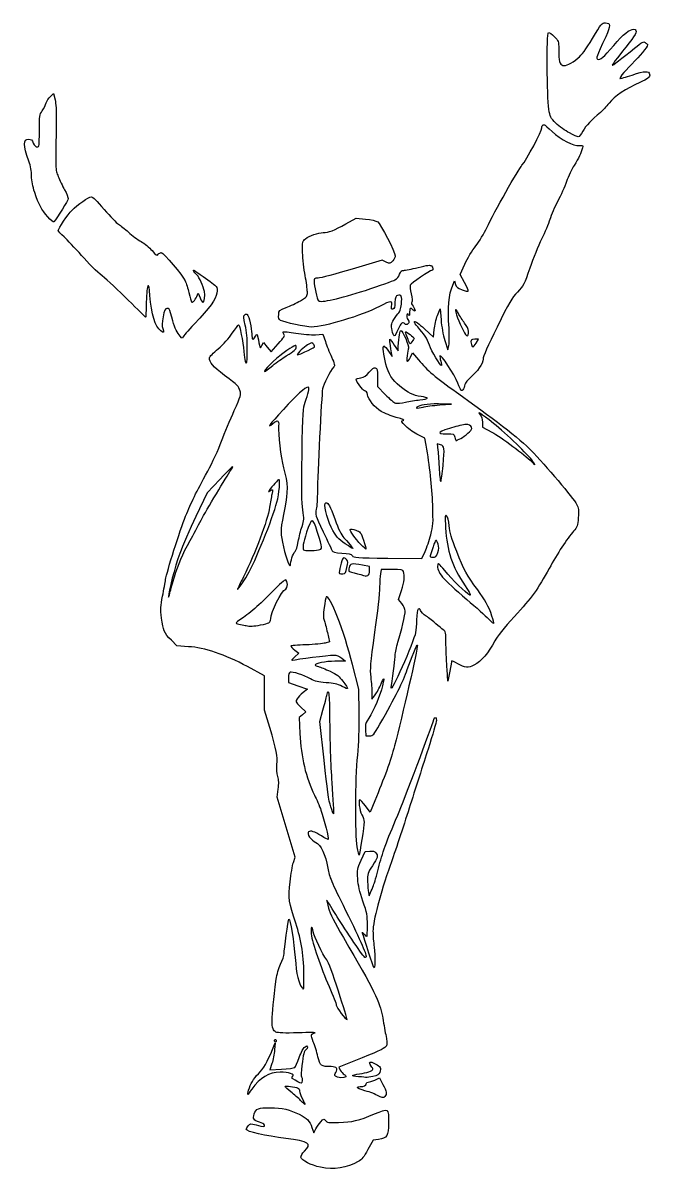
# Model space of a CAD drawing. Extents: x -1 to 149, y 1 to 274.
import ezdxf

# ---------------------------------------------------------------- set-up
doc = ezdxf.new("R2010")
doc.units = 0
doc.layers.get('0').update_dxf_attribs({"linetype": 'CONTINUOUS'})

msp = doc.modelspace()

# ---------------------------------------------------------------- linework, layer by layer
at = {"color": 7}
for points in [[(5.835919, 256.153521), (6.607124, 256.892386), (6.951546, 255.344732)], [(76.166625, 225.855892), (78.560284, 227.205246), (80.835783, 226.974604)], [(85.740084, 216.757959), (84.802033, 217.205285), (77.652298, 215.062117)], [(104.354791, 211.89886), (103.310632, 213.823576), (104.433833, 216.243585)], [(101.563136, 211.257449), (101.99402, 212.257494), (102.240339, 211.44053)], [(40.681526, 208.553225), (41.024326, 209.347078), (41.474869, 208.222599)], [(97.954507, 204.055411), (98.59827, 205.642911), (98.790837, 202.997078)], [(68.902077, 199.465943), (70.68684, 199.557494), (71.254168, 197.850823)], [(94.84632, 200.879699), (97.01077, 198.88572), (97.160757, 200.676814)], [(56.152777, 196.872622), (56.506869, 197.627335), (57.451747, 196.51926), (58.396621, 195.411188), (60.069174, 197.293108)], [(87.656625, 196.979162), (88.544104, 195.591454), (88.609223, 196.648432)], [(99.70429, 198.102286), (100.425173, 195.853328), (100.654972, 196.911661)], [(107.133514, 197.444103), (107.731261, 198.366869), (106.802785, 198.366869)], [(86.284887, 195.522599), (87.131004, 194.265828), (86.98475, 195.191869)], [(91.510654, 194.133205), (91.983687, 195.191208), (93.418649, 193.458301)], [(83.649312, 189.269023), (83.649312, 187.112061), (85.480909, 185.232664)], [(98.465979, 182.745126), (101.244104, 182.941132), (98.174731, 182.981084)], [(108.619655, 178.653747), (108.652437, 177.444567), (110.850995, 176.269856)], [(95.263092, 173.147807), (94.962935, 174.871436), (93.359407, 175.629784)], [(98.631843, 173.265616), (97.871669, 173.467694), (98.03194, 171.960511)], [(46.126114, 165.010497), (43.131041, 161.86136), (40.470487, 156.235469)], [(86.147354, 146.286805), (94.244708, 146.197365), (94.990237, 147.874305)], [(81.797229, 143.334682), (81.797229, 144.337548), (80.121911, 144.629293)], [(87.105683, 143.598119), (84.512298, 143.598119), (84.348301, 142.605932)], [(89.444425, 135.475879), (88.624952, 136.470041), (89.354451, 138.645016)], [(71.738252, 128.587926), (72.217711, 126.410027), (71.252776, 126.109669)], [(38.670145, 125.241143), (35.89202, 125.411047), (34.615755, 126.750215)], [(63.981285, 124.436037), (64.950755, 123.662496), (63.915131, 122.762976)], [(58.025493, 106.027297), (56.803766, 110.128338), (56.798924, 114.228266), (56.794083, 118.328194), (52.736223, 120.497833)], [(75.148133, 122.497599), (76.019686, 121.769994), (73.55064, 121.769994)], [(79.2997, 109.466869), (79.220145, 115.155411), (77.739719, 120.976244)], [(62.482645, 117.872478), (62.482645, 116.736482), (64.743232, 115.952876), (67.003819, 115.169273), (65.969078, 114.30976)], [(100.868753, 119.388744), (100.417942, 117.007494), (100.211856, 119.785619)], [(82.325538, 114.229369), (82.329031, 112.774161), (82.977699, 113.567911)], [(65.339135, 110.933915), (66.583687, 109.699211), (65.815842, 109.03195), (65.047995, 108.364689), (65.21137, 104.6163)], [(70.953619, 98.21954), (69.970465, 107.47742), (70.698421, 110.12579)], [(80.789613, 105.478395), (80.871187, 104.042911), (81.773117, 104.052674)], [(63.650058, 73.877945), (64.056681, 75.198385), (61.927407, 82.301771), (59.798135, 89.405158), (60.045952, 91.300083)], [(83.012235, 88.563127), (81.884009, 85.888216), (80.773715, 87.358791)], [(79.764065, 74.409578), (80.701536, 76.526244), (81.80351, 76.608824)], [(81.521692, 66.736661), (81.712713, 65.942911), (82.02404, 66.736661)], [(58.693106, 29.428675), (59.328838, 31.017911), (59.198465, 29.298119)], [(79.989423, 27.438601), (74.429887, 25.223827), (74.809003, 24.490693)], [(58.546151, 26.072928), (58.024207, 24.567528), (60.848737, 24.719611)], [(83.029806, 22.136404), (84.130089, 22.635991), (84.948035, 21.101381)], [(68.069772, 10.820281), (68.497527, 9.586582), (68.995814, 10.488308)], [(83.922793, 8.000312), (82.608044, 7.819496), (81.397459, 5.598636)]]:
    msp.add_lwpolyline(points, dxfattribs=at)
for points in [[(129.336506, 247.473608)], [(5.217781, 227.519899)], [(36.205308, 199.755932)], [(87.134525, 200.502893)], [(105.341095, 200.28281)], [(91.17053, 197.705411)], [(107.133514, 197.444103)], [(68.6352, 196.491863)], [(58.726448, 192.117551)], [(102.794819, 187.952515)], [(94.497229, 182.262378)], [(103.47303, 174.808735)], [(120.654101, 169.3145)], [(99.258784, 168.336661)], [(69.618762, 148.266499)], [(76.011175, 149.702337)], [(79.762406, 149.490647)], [(98.003662, 147.633015)], [(63.307047, 146.376244)], [(52.814493, 142.473751)], [(76.40719, 144.065715)], [(81.378713, 142.171219)], [(35.343835, 141.878328)], [(110.897384, 132.497531)], [(55.837556, 130.413424)], [(72.540299, 87.170551)], [(82.801476, 48.877286)], [(74.393645, 43.258073)], [(59.186654, 31.396503)], [(73.635076, 23.032283)], [(79.151395, 22.927641)], [(53.008599, 19.706974)], [(65.385027, 17.267859)], [(83.649312, 18.450256)], [(70.089117, 1.377183)]]:
    msp.add_lwpolyline(points, close=True, dxfattribs=at)
for points in [[(134.79526, 269.937878), (136.946735, 273.540059), (137.031426, 273.640828), (137.907308, 273.640828)], [(137.907308, 273.640828), (139.185973, 273.640828), (139.194283, 273.064533), (137.954562, 270.363032)], [(124.428896, 253.13562), (123.976791, 256.088071), (123.899557, 271.182569), (124.33581, 271.32799)], [(124.33581, 271.32799), (124.521455, 271.389874), (125.146533, 270.96732), (125.724872, 270.388982)], [(125.724872, 270.388982), (126.763394, 269.35046), (126.776395, 269.312946), (126.776395, 267.355028)], [(137.954562, 270.363032), (135.672293, 265.38968), (135.636143, 265.289496), (136.03492, 265.043039)], [(139.87327, 268.293211), (142.088616, 270.921766), (143.744344, 272.255971), (144.633066, 272.128713)], [(144.633066, 272.128713), (145.631998, 271.985675), (145.347873, 271.150869), (143.530005, 268.887726)], [(131.402241, 265.303013), (132.254286, 265.975148), (133.200119, 267.267159), (134.79526, 269.937878)], [(136.03492, 265.043039), (136.588354, 264.700996), (137.487245, 265.462142), (139.87327, 268.293211)], [(139.505955, 263.612667), (139.385651, 263.325145), (141.917507, 265.237188), (144.839431, 267.640475)], [(143.530005, 268.887726), (141.303444, 266.115784), (139.642009, 263.937838), (139.505955, 263.612667)], [(144.839431, 267.640475), (146.64476, 269.125364), (146.950938, 269.288687), (147.352972, 268.981259)], [(147.896427, 268.580909), (148.216443, 268.393055), (146.733876, 266.430533), (144.923079, 264.644995)], [(147.352972, 268.981259), (147.60476, 268.788721), (147.849315, 268.608564), (147.896427, 268.580909)], [(126.776395, 267.355028), (126.776395, 264.524866), (126.976444, 263.745231), (127.752639, 263.550419)], [(127.752639, 263.550419), (128.494298, 263.364274), (129.645159, 263.916933), (131.402241, 265.303013)], [(144.923079, 264.644995), (142.791273, 262.542925), (141.16027, 260.616745), (141.357728, 260.434389)], [(144.227873, 261.247597), (147.285636, 262.251378), (148.29668, 262.301522), (148.41773, 261.455395)], [(146.090979, 259.475216), (142.731546, 257.984006), (140.08286, 256.215851), (138.774183, 254.590828)], [(141.357728, 260.434389), (141.414402, 260.382052), (142.705966, 260.747994), (144.227873, 261.247597)], [(148.41773, 261.455395), (148.514488, 260.779067), (147.954309, 260.302328), (146.090979, 259.475216)], [(3.915891, 252.767968), (4.300844, 253.333978), (4.716809, 254.161034), (4.840258, 254.60587)], [(4.840258, 254.60587), (4.963707, 255.050703), (5.411755, 255.747147), (5.835919, 256.153521)], [(6.951546, 255.344732), (7.140979, 254.493522), (7.274845, 252.606453), (7.24903, 251.151245)], [(138.774183, 254.590828), (138.071032, 253.717703), (137.137706, 252.705794), (136.700122, 252.342142)], [(3.215978, 247.939322), (3.215978, 251.612091), (3.239341, 251.773195), (3.915891, 252.767968)], [(7.24903, 251.151245), (7.021509, 238.32611), (7.0056, 238.83253), (7.689558, 237.128328)], [(126.131876, 249.7757), (124.79618, 251.08889), (124.718985, 251.241198), (124.428896, 253.13562)], [(136.700122, 252.342142), (134.548814, 250.554294), (133.252173, 249.173545), (132.53807, 247.910099)], [(118.029807, 239.774161), (119.087577, 240.921471), (122.875336, 248.085703), (122.726027, 248.656668)], [(122.726027, 248.656668), (122.6288, 249.028456), (122.993579, 249.43294), (123.424601, 249.431281)], [(123.424601, 249.431281), (123.449075, 249.431188), (124.243013, 248.71099), (125.188898, 247.830843)], [(129.336506, 247.473608), (128.343475, 247.983209), (126.901392, 249.01915), (126.131876, 249.7757)], [(0.696065, 240.767769), (-0.693034, 244.618679), (-0.685364, 245.991869), (0.725246, 245.991869)], [(0.725246, 245.991869), (1.2359, 245.991869), (1.480991, 245.776242), (1.777822, 245.065828)], [(2.690362, 244.139786), (3.190393, 244.139786), (3.215978, 244.32473), (3.215978, 247.939322)], [(125.188898, 247.830843), (127.27627, 245.888539), (130.334266, 244.298507), (131.680188, 244.455635)], [(131.447492, 246.534048), (131.279482, 246.541192), (130.32954, 246.964007), (129.336506, 247.473608)], [(132.53807, 247.910099), (132.106263, 247.146115), (131.615503, 246.526891), (131.447492, 246.534048)], [(1.777822, 245.065828), (2.03592, 244.448108), (2.339747, 244.139786), (2.690362, 244.139786)], [(132.413081, 243.887223), (132.121045, 242.709941), (131.532006, 241.470072), (130.453281, 239.76203)], [(131.680188, 244.455635), (132.529143, 244.554748), (132.570675, 244.522535), (132.413081, 243.887223)], [(1.363895, 237.212095), (1.363895, 238.368964), (1.149386, 239.511059), (0.696065, 240.767769)], [(109.670908, 224.915386), (111.452538, 228.650689), (117.209718, 238.884651), (118.029807, 239.774161)], [(130.453281, 239.76203), (129.876542, 238.848826), (129.062252, 237.108754), (128.643748, 235.895203)], [(2.118515, 233.275357), (1.597895, 234.815541), (1.363895, 236.036287), (1.363895, 237.212095)], [(7.689558, 237.128328), (8.039978, 236.255203), (8.724587, 234.815012), (9.210913, 233.927901)], [(128.643748, 235.895203), (128.225246, 234.681652), (127.286671, 232.582072), (126.558029, 231.229469)], [(5.217781, 227.519899), (3.716107, 229.216908), (3.109735, 230.342964), (2.118515, 233.275357)], [(9.210913, 233.927901), (9.697241, 233.040793), (10.095145, 232.099059), (10.095145, 231.835164)], [(10.91603, 229.034499), (12.340777, 230.464159), (14.908117, 232.233536), (15.55778, 232.233536)], [(15.55778, 232.233536), (15.98954, 232.233536), (16.840231, 231.418903), (18.668759, 229.254423)], [(10.095145, 231.835164), (10.095145, 231.454518), (7.485152, 227.28201), (6.651095, 226.329274)], [(126.558029, 231.229469), (125.829385, 229.876869), (124.974908, 227.919748), (124.659189, 226.880309)], [(6.651095, 226.329274), (6.54723, 226.21063), (5.902237, 226.746411), (5.217781, 227.519899)], [(7.713895, 224.245387), (7.713895, 224.689178), (10.014291, 228.12965), (10.91603, 229.034499)], [(18.668759, 229.254423), (20.052953, 227.615909), (21.571029, 226.047557), (22.04226, 225.769191)], [(80.835783, 226.974604), (82.087307, 226.847749), (83.381165, 226.564007), (83.711026, 226.344065)], [(124.659189, 226.880309), (124.34347, 225.840872), (123.460449, 223.73286), (122.696923, 222.195834)], [(9.077451, 222.763263), (8.327495, 223.448203), (7.713895, 224.115159), (7.713895, 224.245387)], [(22.04226, 225.769191), (22.513493, 225.490828), (23.584497, 224.632922), (24.422269, 223.862733)], [(24.422269, 223.862733), (25.260043, 223.092544), (26.607286, 222.088898), (27.416141, 221.632407)], [(70.717608, 223.768184), (72.03526, 223.766332), (73.36109, 224.274356), (76.166625, 225.855892)], [(83.711026, 226.344065), (84.374874, 225.901422), (87.882645, 219.090981), (87.882645, 218.244737)], [(107.036037, 220.57781), (107.84949, 221.630629), (109.035181, 223.58254), (109.670908, 224.915386)], [(13.244639, 218.315984), (11.702642, 220.077043), (9.827408, 222.07832), (9.077451, 222.763263)], [(27.416141, 221.632407), (28.224996, 221.175916), (29.401881, 220.213597), (30.031441, 219.493915)], [(65.854215, 218.988576), (65.790646, 221.668345), (65.798054, 221.704696), (66.526542, 222.286637)], [(66.526542, 222.286637), (67.488644, 223.055199), (69.510225, 223.76983), (70.717608, 223.768184)], [(122.696923, 222.195834), (121.933393, 220.658809), (120.678657, 217.555776), (119.908616, 215.300203)], [(30.031441, 219.493915), (31.030773, 218.351529), (31.219238, 218.237393), (31.515934, 218.594887)], [(31.515934, 218.594887), (31.702843, 218.820103), (32.010376, 219.004369), (32.199337, 219.004369)], [(32.199337, 219.004369), (32.70794, 219.004369), (37.339376, 213.533643), (37.892575, 212.279423)], [(66.449527, 213.527185), (66.157459, 215.040652), (65.889569, 217.498276), (65.854215, 218.988576)], [(104.433833, 216.243585), (105.051595, 217.57459), (106.222586, 219.52499), (107.036037, 220.57781)], [(18.164936, 213.434528), (17.00077, 214.358268), (14.786636, 216.554923), (13.244639, 218.315984)], [(87.28039, 217.010798), (86.683051, 216.316348), (86.670478, 216.314285), (85.740084, 216.757959)], [(87.882645, 218.244737), (87.882645, 217.951161), (87.61163, 217.395888), (87.28039, 217.010798)], [(93.314419, 215.465091), (95.555819, 216.02673), (96.160013, 216.096268), (96.481366, 215.829568)], [(96.481366, 215.829568), (96.935208, 215.45291), (97.014043, 214.771036), (96.603746, 214.771036)], [(24.356395, 207.706767), (22.115261, 209.933294), (19.329103, 212.510785), (18.164936, 213.434528)], [(39.984857, 214.517975), (39.554917, 215.121773), (40.076993, 214.835168), (42.206524, 213.298355)], [(40.813225, 213.564086), (40.666728, 213.654627), (40.293962, 214.083876), (39.984857, 214.517975)], [(42.50477, 209.7523), (42.262605, 210.854872), (41.153734, 213.353642), (40.813225, 213.564086)], [(42.206524, 213.298355), (43.737546, 212.193465), (45.12968, 211.1214), (45.300157, 210.915988)], [(66.980562, 209.653209), (66.980562, 210.270429), (66.741596, 212.013718), (66.449527, 213.527185)], [(69.535313, 212.918953), (68.633837, 212.918953), (68.568062, 212.864176), (68.568062, 212.113434)], [(77.652298, 215.062117), (73.719944, 213.883378), (70.0673, 212.918953), (69.535313, 212.918953)], [(87.82712, 212.493365), (88.338663, 212.757893), (88.744335, 213.249158), (88.93946, 213.840393)], [(88.93946, 213.840393), (89.179739, 214.568447), (89.387878, 214.771036), (89.895593, 214.771036)], [(89.895593, 214.771036), (90.252539, 214.771036), (91.791012, 215.083361), (93.314419, 215.465091)], [(96.603746, 214.771036), (96.184421, 214.771036), (91.575633, 211.610183), (91.425858, 211.219875)], [(119.908616, 215.300203), (118.565067, 211.364729), (118.446598, 211.135071), (116.974133, 209.611661)], [(29.05234, 211.080202), (28.863594, 210.891647), (28.713337, 209.426619), (28.656166, 207.217486)], [(29.526518, 208.778023), (29.398402, 210.740657), (29.281345, 211.308976), (29.05234, 211.080202)], [(37.892575, 212.279423), (38.154634, 211.68528), (38.569553, 210.425255), (38.814618, 209.479369)], [(45.300157, 210.915988), (45.500443, 210.674656), (45.547121, 210.122434), (45.43208, 209.35529)], [(68.568062, 212.113434), (68.568062, 211.194872), (69.337992, 207.86807), (69.625131, 207.545929)], [(80.771553, 210.016508), (84.209255, 211.149766), (87.38426, 212.264352), (87.82712, 212.493365)], [(91.425858, 211.219875), (91.353526, 211.031381), (91.469919, 210.117171), (91.684509, 209.188301)], [(100.677964, 201.012703), (100.355392, 205.758542), (100.646746, 209.130593), (101.563136, 211.257449)], [(102.240339, 211.44053), (102.439242, 210.780821), (102.738785, 210.532901), (103.796499, 210.152552)], [(103.796499, 210.152552), (104.516915, 209.893495), (105.172182, 209.747374), (105.252647, 209.827842)], [(105.252647, 209.827842), (105.333115, 209.908307), (104.929077, 210.840267), (104.354791, 211.89886)], [(28.497625, 203.658536), (28.461086, 203.658536), (26.597533, 205.48024), (24.356395, 207.706767)], [(32.102203, 200.374814), (30.776, 201.303723), (29.808342, 204.460718), (29.526518, 208.778023)], [(38.814618, 209.479369), (39.509107, 206.798828), (39.409788, 206.988421), (39.904442, 207.398948)], [(39.904442, 207.398948), (40.1433, 207.597182), (40.492987, 208.116607), (40.681526, 208.553225)], [(45.43208, 209.35529), (45.211466, 207.884117), (43.803813, 205.954506), (40.059208, 201.990145)], [(41.474869, 208.222599), (41.72267, 207.604135), (42.021022, 207.098119), (42.137875, 207.098119)], [(42.137875, 207.098119), (42.471409, 207.098119), (42.709473, 208.820298), (42.50477, 209.7523)], [(61.949095, 205.947873), (62.89257, 206.301689), (64.410616, 207.027634), (65.322532, 207.561085)], [(65.322532, 207.561085), (66.943796, 208.509481), (66.980562, 208.555876), (66.980562, 209.653209)], [(69.625131, 207.545929), (70.109826, 207.00215), (74.742289, 208.028926), (80.771553, 210.016508)], [(87.020847, 206.154859), (87.310439, 207.669765), (87.001877, 207.672458), (84.126776, 206.180126)], [(88.451238, 208.830426), (88.001271, 208.687612), (87.894705, 208.400208), (87.829292, 207.153068)], [(89.349784, 206.721475), (89.552759, 208.616825), (89.34137, 209.112945), (88.451238, 208.830426)], [(91.684509, 209.188301), (91.928011, 208.134278), (91.98247, 207.388349), (91.829387, 207.203895)], [(116.974133, 209.611661), (115.632368, 208.223469), (115.022114, 207.177098), (112.113454, 201.277286)], [(28.656166, 207.217486), (28.605506, 205.260064), (28.534164, 203.658536), (28.497625, 203.658536)], [(33.575993, 205.725541), (33.094578, 205.655378), (32.955103, 205.347864), (32.651652, 203.68754)], [(34.436484, 204.667207), (34.193141, 205.613098), (34.04602, 205.794044), (33.575993, 205.725541)], [(60.153158, 204.233976), (60.232594, 205.29005), (60.256944, 205.313288), (61.949095, 205.947873)], [(84.126776, 206.180126), (79.908604, 203.99066), (71.021514, 201.296894), (67.970572, 201.283017)], [(87.321575, 205.566531), (86.992812, 205.504023), (86.922666, 205.641255), (87.020847, 206.154859)], [(87.829292, 207.153068), (87.769684, 206.016585), (87.645359, 205.628092), (87.321575, 205.566531)], [(88.710582, 204.650996), (89.016374, 204.874474), (89.224014, 205.547055), (89.349784, 206.721475)], [(91.318178, 204.783015), (91.315241, 204.067119), (91.245539, 203.899278), (91.067827, 204.180287)], [(92.161291, 205.33732), (91.455819, 205.975762), (91.322689, 205.888235), (91.318178, 204.783015)], [(91.829387, 207.203895), (91.670881, 207.012905), (91.771795, 206.669733), (92.114624, 206.233895)], [(92.114624, 206.233895), (92.798286, 205.364757), (92.831274, 204.730993), (92.161291, 205.33732)], [(102.246218, 205.410303), (102.034959, 205.199043), (103.125648, 202.246529), (104.095037, 200.405516)], [(102.930478, 204.517792), (102.637513, 205.092051), (102.329596, 205.493681), (102.246218, 205.410303)], [(32.651652, 203.68754), (32.39017, 202.256848), (32.369062, 201.517634), (32.572986, 200.932656)], [(36.205308, 199.755932), (35.526723, 200.799793), (35.193163, 201.725951), (34.436484, 204.667207)], [(40.059208, 201.990145), (38.567619, 200.411019), (37.347229, 199.00931), (37.347229, 198.875232)], [(52.206094, 201.733047), (51.765592, 203.609218), (51.74729, 203.951745), (52.073104, 204.222144)], [(52.073104, 204.222144), (52.299285, 204.409858), (52.547113, 204.439319), (52.69063, 204.295552)], [(52.69063, 204.295552), (53.088979, 203.896516), (53.751395, 200.985631), (53.751395, 199.634197)], [(60.60358, 202.879232), (60.181556, 203.105091), (60.08915, 203.383018), (60.153158, 204.233976)], [(67.970572, 201.283017), (66.652698, 201.277037), (61.518895, 202.38937), (60.60358, 202.879232)], [(87.134528, 200.502893), (86.842751, 201.766945), (86.866447, 201.917279), (87.541177, 203.082581)], [(87.541177, 203.082581), (87.935245, 203.763158), (88.461474, 204.468944), (88.710582, 204.650996)], [(90.199763, 202.029333), (89.62336, 202.605735), (89.277298, 202.334447), (88.565397, 200.748119)], [(90.920099, 202.066676), (90.60648, 201.806397), (90.431755, 201.797341), (90.199763, 202.029333)], [(90.654899, 204.135516), (90.563253, 203.89669), (90.678606, 203.410817), (90.911209, 203.055797)], [(91.067827, 204.180287), (90.855139, 204.516601), (90.79879, 204.510489), (90.654899, 204.135516)], [(90.911209, 203.055797), (91.29468, 202.470546), (91.295511, 202.378239), (90.920099, 202.066676)], [(93.236037, 201.319548), (92.732111, 201.852117), (92.401274, 202.419664), (92.500842, 202.580767)], [(92.500842, 202.580767), (92.612348, 202.761189), (93.513114, 202.107906), (94.84632, 200.879699)], [(97.160757, 200.676814), (97.243249, 201.661919), (97.600437, 203.182286), (97.954507, 204.055411)], [(98.790837, 202.997078), (98.913773, 201.30797), (99.244076, 199.538029), (99.70429, 198.102286)], [(104.404144, 202.240904), (103.886593, 202.918933), (103.223444, 203.943532), (102.930478, 204.517792)], [(105.341095, 200.28281), (105.343476, 200.711168), (104.959883, 201.512845), (104.404144, 202.240904)], [(32.572986, 200.932656), (32.91735, 199.944815), (32.842586, 199.856228), (32.102203, 200.374814)], [(37.347229, 198.875232), (37.347229, 198.342128), (36.900313, 198.686809), (36.205308, 199.755932)], [(45.74775, 196.10746), (47.031579, 197.189953), (48.292909, 198.575403), (49.121187, 199.81286)], [(49.121187, 199.81286), (49.848791, 200.899908), (50.511631, 201.793171), (50.594165, 201.797883)], [(50.594165, 201.797883), (50.866482, 201.81344), (51.66927, 197.90881), (51.90045, 195.444332)], [(52.692591, 196.259868), (52.710292, 198.6613), (52.578069, 200.148743), (52.206094, 201.733047)], [(53.751395, 199.634197), (53.751395, 198.214737), (54.077751, 198.012045), (54.638879, 199.082999)], [(54.638879, 199.082999), (55.013482, 199.797953), (55.014606, 199.796546), (55.325544, 198.223103)], [(60.069174, 197.293108), (61.465143, 198.86382), (61.687371, 199.240526), (61.413025, 199.571094)], [(61.413025, 199.571094), (61.232238, 199.788928), (61.157559, 200.040396), (61.247073, 200.12991)], [(61.247073, 200.12991), (61.336587, 200.219424), (62.69401, 200.08605), (64.263572, 199.833526)], [(64.263572, 199.833526), (65.83313, 199.581003), (67.92046, 199.41559), (68.902077, 199.465943)], [(87.648664, 199.160619), (87.536298, 199.160619), (87.304933, 199.764642), (87.134525, 200.502893)], [(88.565397, 200.748119), (88.173563, 199.874994), (87.761032, 199.160619), (87.648664, 199.160619)], [(88.609223, 196.648432), (88.755352, 199.020374), (88.993197, 200.483536), (89.232639, 200.483536)], [(89.232639, 200.483536), (89.640447, 200.483536), (91.271333, 196.696481), (91.055719, 196.250203)], [(90.618236, 199.135098), (90.419529, 199.630385), (90.30983, 200.088497), (90.374462, 200.15313)], [(90.374462, 200.15313), (90.513286, 200.291954), (92.380543, 198.841304), (92.380554, 198.594618)], [(96.023599, 196.969592), (95.483622, 198.577369), (94.755258, 199.713969), (93.236037, 201.319548)], [(100.654972, 196.911661), (100.781363, 197.493744), (100.791709, 199.339213), (100.677964, 201.012703)], [(104.095037, 200.405516), (104.928953, 198.821789), (105.33271, 198.78203), (105.341095, 200.28281)], [(112.113454, 201.277286), (109.929337, 196.847113), (108.786761, 194.235356), (108.785956, 193.671127)], [(55.325544, 198.223103), (55.759451, 196.027418), (55.757622, 196.0304), (56.152777, 196.872622)], [(64.334729, 196.565102), (64.334729, 197.198721), (63.90599, 196.990573), (61.129913, 195.009212)], [(61.953479, 194.410703), (63.886771, 195.565929), (64.334729, 195.97121), (64.334729, 196.565102)], [(67.358257, 197.234334), (66.551196, 196.816567), (65.208878, 195.655504), (64.618799, 194.864786)], [(68.483729, 197.155401), (68.16135, 197.596281), (68.069878, 197.602697), (67.358257, 197.234334)], [(68.6352, 196.491863), (68.744886, 196.592873), (68.676724, 196.891465), (68.483729, 197.155401)], [(71.254168, 197.850823), (71.566199, 196.912156), (72.224749, 195.259275), (72.717612, 194.177756)], [(85.669326, 192.455938), (85.109608, 194.684364), (84.872822, 196.779369), (85.180673, 196.779369)], [(85.180673, 196.779369), (85.32263, 196.779369), (85.819525, 196.213823), (86.284887, 195.522599)], [(86.98475, 195.191869), (86.553193, 197.924391), (86.503843, 198.366869), (86.630624, 198.366869)], [(86.630624, 198.366869), (86.706813, 198.366869), (87.168514, 197.7424), (87.656625, 196.979162)], [(91.17053, 197.705411), (91.065474, 197.996453), (90.816941, 198.639811), (90.618236, 199.135098)], [(91.871051, 197.800868), (91.375637, 197.193524), (91.356257, 197.190884), (91.17053, 197.705411)], [(92.380554, 198.594618), (92.380559, 198.501601), (92.151282, 198.144413), (91.871051, 197.800868)], [(98.911667, 192.109778), (98.701222, 191.899334), (96.459638, 195.671297), (96.023599, 196.969592)], [(106.802785, 198.366869), (105.844224, 198.366869), (105.747182, 198.206757), (106.041076, 197.110099)], [(106.041076, 197.110099), (106.256302, 196.306988), (106.431649, 196.360598), (107.133514, 197.444103)], [(43.697229, 194.030925), (43.697229, 194.2221), (44.619963, 195.15654), (45.74775, 196.10746)], [(47.281425, 189.775587), (44.395483, 191.964979), (43.697229, 192.79398), (43.697229, 194.030925)], [(51.90045, 195.444332), (52.114066, 193.167066), (52.265397, 192.559345), (52.548388, 192.842332)], [(52.548388, 192.842332), (52.614335, 192.908282), (52.679227, 194.446173), (52.692591, 196.259868)], [(61.129913, 195.009212), (59.406589, 193.779227), (56.30581, 190.693953), (56.792971, 190.693953)], [(58.726448, 192.117551), (59.700951, 192.900533), (61.153114, 193.93245), (61.953479, 194.410703)], [(64.618799, 194.864786), (64.375906, 194.539306), (64.882215, 194.682716), (66.355878, 195.356811)], [(66.355878, 195.356811), (67.49982, 195.88008), (68.525514, 196.390853), (68.6352, 196.491863)], [(72.717612, 194.177756), (73.496263, 192.469119), (73.565332, 192.155262), (73.244517, 191.783385)], [(90.687112, 194.464265), (90.473025, 192.78282), (90.840798, 192.634976), (91.510654, 194.133205)], [(91.055719, 196.250203), (90.950256, 196.031922), (90.784384, 195.22825), (90.687112, 194.464265)], [(98.51902, 194.424951), (98.471376, 194.282023), (98.555789, 193.718193), (98.706599, 193.171998)], [(102.794816, 187.952515), (102.024196, 189.969844), (98.707514, 194.990432), (98.51902, 194.424951)], [(56.792971, 190.693953), (56.881879, 190.693953), (57.751946, 191.334573), (58.726448, 192.117551)], [(73.244517, 191.783385), (72.398538, 190.802757), (70.747236, 187.575235), (70.588907, 186.592911)], [(81.701227, 190.5538), (82.371986, 191.356245), (82.795126, 191.649361), (83.149133, 191.556786)], [(83.149133, 191.556786), (83.58805, 191.442007), (83.649312, 191.161802), (83.649312, 189.269023)], [(88.945635, 187.215862), (87.235972, 188.620945), (86.227407, 190.23403), (85.669326, 192.455938)], [(93.418649, 193.458301), (95.406784, 191.057369), (97.653898, 189.146016), (102.434729, 185.789398)], [(98.706599, 193.171998), (98.857411, 192.625803), (98.94969, 192.147804), (98.911667, 192.109778)], [(108.785956, 193.671127), (108.784369, 192.622085), (107.412263, 190.621539), (105.77267, 189.278017)], [(50.994672, 186.030825), (50.554988, 187.283019), (50.518512, 187.319804), (47.281425, 189.775587)], [(78.622229, 188.829397), (78.622229, 188.956196), (79.101765, 189.140957), (79.687865, 189.239977)], [(80.598126, 186.140736), (80.113706, 186.210104), (78.622229, 188.239601), (78.622229, 188.829397)], [(79.687865, 189.239977), (80.505961, 189.378196), (80.97365, 189.683385), (81.701227, 190.5538)], [(105.77267, 189.278017), (105.094262, 188.722111), (104.559989, 188.031935), (104.470854, 187.596325)], [(49.583308, 181.406051), (51.130107, 184.858552), (51.258531, 185.279377), (50.994672, 186.030825)], [(67.203947, 186.989786), (66.491908, 186.989786), (64.374715, 185.101608), (61.270452, 181.698119)], [(66.486752, 183.417911), (67.192192, 185.348118), (67.521823, 186.989786), (67.203947, 186.989786)], [(70.588907, 186.592911), (70.339432, 185.045088), (69.3664, 165.667716), (69.363926, 162.198121)], [(81.268062, 185.243274), (81.176545, 185.810853), (80.970054, 186.087475), (80.598126, 186.140736)], [(94.034208, 184.755906), (92.188641, 184.980874), (90.917236, 185.595506), (88.945635, 187.215862)], [(102.434729, 185.789398), (110.420068, 180.182901), (117.860725, 174.403001), (120.180695, 172.004342)], [(103.954522, 186.365015), (103.621411, 185.915745), (103.519658, 186.055034), (102.794819, 187.952515)], [(104.470854, 187.596325), (104.387703, 187.189967), (104.155354, 186.635879), (103.954522, 186.365015)], [(65.715957, 170.982494), (65.895987, 181.22868), (65.938744, 181.91847), (66.486752, 183.417911)], [(84.575354, 181.200012), (83.037246, 182.134827), (81.457956, 184.065558), (81.268062, 185.243274)], [(85.480909, 185.232664), (86.488286, 184.198998), (87.611135, 183.278317), (87.976125, 183.18671)], [(87.976125, 183.18671), (88.341118, 183.095104), (89.392136, 183.193589), (90.311719, 183.405568)], [(90.311719, 183.405568), (91.231302, 183.617547), (92.787359, 183.872312), (93.769625, 183.971713)], [(98.174731, 182.981084), (95.335069, 183.018046), (93.684802, 182.763419), (93.05525, 182.191176)], [(93.769625, 183.971713), (94.75189, 184.071117), (95.555562, 184.246499), (95.555562, 184.361452)], [(95.555562, 184.361452), (95.555562, 184.476406), (94.870953, 184.65391), (94.034208, 184.755906)], [(46.572842, 174.115711), (47.292699, 176.036441), (48.647408, 179.317094), (49.583308, 181.406051)], [(61.270452, 181.698119), (57.8559, 177.954432), (57.104695, 176.941829), (58.800614, 178.368852)], [(88.135076, 179.79934), (86.904833, 180.127492), (85.302958, 180.757796), (84.575354, 181.200012)], [(93.05525, 182.191176), (92.725761, 181.891681), (93.017885, 181.906106), (94.497229, 182.262378)], [(94.497229, 182.262378), (95.152072, 182.420085), (96.93801, 182.637322), (98.465979, 182.745126)], [(111.267457, 178.34542), (108.200256, 180.793726), (107.10145, 181.504302), (108.115629, 180.383648)], [(108.115629, 180.383648), (108.40802, 180.060558), (108.599317, 179.403997), (108.619655, 178.653747)], [(58.800614, 178.368852), (59.887522, 179.283426), (60.239085, 179.138464), (60.143536, 177.815118)], [(60.143536, 177.815118), (60.001976, 175.854492), (60.660217, 170.248114), (61.316539, 167.824409)], [(89.778091, 179.061345), (90.197858, 179.161271), (89.716324, 179.37756), (88.135076, 179.79934)], [(90.47009, 177.654064), (89.26576, 178.839791), (89.221919, 178.928951), (89.778091, 179.061345)], [(93.359407, 175.629784), (92.477468, 176.046876), (91.177274, 176.957799), (90.47009, 177.654064)], [(102.267565, 177.60174), (97.952483, 176.364794), (97.358012, 175.877286), (100.164747, 175.877286)], [(105.177982, 178.098487), (104.853933, 178.199521), (103.615591, 177.988161), (102.267565, 177.60174)], [(106.134845, 177.154409), (106.126325, 177.528736), (105.720205, 177.929432), (105.177982, 178.098487)], [(120.654101, 169.314492), (119.482076, 170.960449), (114.430371, 175.820713), (111.267457, 178.34542)], [(100.164747, 175.877286), (101.837138, 175.877286), (101.866224, 175.864957), (102.037854, 175.083536)], [(102.037854, 175.083536), (102.133739, 174.646974), (102.267004, 174.289786), (102.333999, 174.289786)], [(102.333999, 174.289786), (102.400994, 174.289786), (102.913558, 174.523313), (103.47303, 174.808735)], [(103.47303, 174.808735), (104.46117, 175.312845), (106.143023, 176.794946), (106.134845, 177.154409)], [(110.850995, 176.269856), (113.070989, 175.083695), (118.842925, 170.810994), (120.277459, 169.291878)], [(43.259939, 166.966527), (44.36218, 168.97785), (45.852985, 172.194985), (46.572842, 174.115711)], [(96.791724, 159.024029), (96.639094, 163.360709), (96.099929, 168.342334), (95.263092, 173.147807)], [(98.03194, 171.960511), (98.120092, 171.131561), (98.272013, 169.042138), (98.369546, 167.317354)], [(99.258784, 168.336661), (99.667298, 172.605835), (99.616675, 173.003819), (98.631843, 173.265616)], [(120.180695, 172.004342), (123.571098, 168.498941), (130.381788, 160.439402), (131.034065, 159.160832)], [(65.89816, 157.800061), (65.596857, 159.686829), (65.561911, 162.215161), (65.715957, 170.982494)], [(120.277459, 169.291878), (121.274496, 168.236053), (121.415969, 168.244549), (120.654101, 169.3145)], [(38.01822, 156.292976), (39.387042, 159.677386), (40.436845, 161.815066), (43.259939, 166.966527)], [(41.684768, 155.313843), (42.909334, 157.617374), (47.78979, 165.800098), (48.790429, 167.227417)], [(48.790429, 167.227417), (49.863089, 168.75746), (49.032313, 168.066191), (46.126114, 165.010497)], [(61.316539, 167.824409), (62.331653, 164.07574), (62.394809, 162.023277), (61.610147, 158.282494)], [(98.369546, 167.317354), (98.467079, 165.592567), (98.633002, 164.342411), (98.738267, 164.539229)], [(98.738267, 164.539229), (98.843529, 164.736044), (99.077761, 166.44489), (99.258784, 168.336661)], [(60.225604, 165.029369), (60.061668, 165.029369), (58.556133, 163.348445), (57.997355, 162.541537)], [(59.731593, 159.605411), (60.29026, 161.738101), (60.590028, 165.029369), (60.225604, 165.029369)], [(57.997355, 162.541537), (57.641903, 162.02824), (57.647337, 162.01427), (58.069895, 162.355093)], [(58.541481, 161.418056), (58.392004, 160.857663), (58.138978, 159.506192), (57.979204, 158.414786)], [(58.069895, 162.355093), (58.715124, 162.875518), (58.855724, 162.59615), (58.541481, 161.418056)], [(69.363926, 162.198121), (69.362868, 160.568174), (69.237188, 158.653475), (69.084867, 157.943235)], [(57.979204, 158.414786), (57.51599, 155.250637), (54.613789, 147.499893), (51.787264, 141.878328)], [(52.814493, 142.473751), (54.473864, 145.239999), (58.729502, 155.779986), (59.731593, 159.605411)], [(72.663211, 153.652286), (71.526088, 155.902993), (70.756336, 159.482462), (71.412333, 159.469069)], [(71.412333, 159.469069), (71.978816, 159.457506), (72.350688, 158.768955), (73.485976, 155.629552)], [(96.348471, 151.880279), (96.920256, 154.05377), (96.949861, 154.530867), (96.791724, 159.024029)], [(131.034065, 159.160832), (131.536165, 158.176637), (131.584303, 157.782408), (131.429318, 155.924009)], [(33.249449, 141.216869), (33.522187, 143.014152), (36.660974, 152.937194), (38.01822, 156.292976)], [(40.470487, 156.235469), (39.007182, 153.141228), (37.283276, 149.180828), (36.639582, 147.434578)], [(61.610147, 158.282494), (60.596034, 153.447827), (60.543826, 152.701202), (61.036152, 150.073823)], [(65.704024, 153.831311), (66.244557, 155.389427), (66.253601, 155.574283), (65.89816, 157.800061)], [(69.341389, 152.618347), (68.27607, 156.047376), (67.968569, 156.028242), (66.804654, 152.460484)], [(69.084867, 157.943235), (68.80983, 156.660784), (68.821393, 156.623782), (70.763088, 152.5724)], [(73.485976, 155.629552), (74.403162, 153.093261), (74.978249, 151.920758), (75.688619, 151.138744)], [(100.112523, 156.357111), (99.74558, 156.660032), (99.721188, 156.366477), (99.876782, 153.519994)], [(100.711468, 153.995353), (100.588188, 155.310925), (100.378575, 156.137478), (100.112523, 156.357111)], [(131.429318, 155.924009), (131.26979, 154.01113), (131.164404, 153.705102), (130.332104, 152.737894)], [(39.069243, 150.477286), (39.828573, 151.859734), (41.005559, 154.036186), (41.684768, 155.313843)], [(64.824385, 150.248337), (64.99637, 151.320145), (65.392207, 152.932482), (65.704024, 153.831311)], [(76.011175, 149.702337), (74.261128, 150.870973), (73.784026, 151.433861), (72.663211, 153.652286)], [(79.762406, 149.490647), (78.376873, 150.931761), (77.007008, 152.864214), (77.176532, 153.138513)], [(77.176532, 153.138513), (77.249232, 153.256139), (77.834477, 153.173234), (78.477078, 152.954278)], [(78.477078, 152.954278), (79.61362, 152.567018), (79.663872, 152.501367), (80.321952, 150.544083)], [(99.876782, 153.519994), (100.181982, 147.936559), (101.323947, 144.535573), (104.522159, 139.685183)], [(102.510034, 147.850945), (101.275679, 151.012213), (100.856971, 152.442638), (100.711468, 153.995353)], [(35.343835, 141.878328), (36.249814, 144.837579), (37.288854, 147.235881), (39.069243, 150.477286)], [(64.053633, 147.867087), (64.328119, 148.126267), (64.636999, 149.080556), (64.824385, 150.248337)], [(66.804654, 152.460484), (65.957664, 149.864202), (65.748363, 148.622679), (66.098618, 148.272426)], [(69.618762, 148.266489), (70.626139, 148.467964), (70.624933, 148.486897), (69.341389, 152.618347)], [(70.763088, 152.5724), (71.838431, 150.32868), (72.786669, 148.300419), (72.870282, 148.065149)], [(75.688619, 151.138744), (77.414062, 149.23928), (77.92316, 148.625203), (77.772458, 148.625203)], [(80.321952, 150.544083), (80.694033, 149.437431), (80.962397, 148.495927), (80.918323, 148.45185)], [(94.990237, 147.874305), (95.400278, 148.796621), (96.011484, 150.599309), (96.348471, 151.880279)], [(98.094678, 149.598401), (97.631052, 150.942035), (97.50094, 150.873997), (96.892951, 148.969989)], [(130.332104, 152.737894), (128.767999, 150.920252), (126.412183, 147.321487), (124.522249, 143.862703)], [(36.639582, 147.434578), (35.464673, 144.247211), (33.884089, 138.246178), (33.934757, 137.165117)], [(61.036152, 150.073823), (61.565822, 147.24716), (62.837954, 143.641122), (62.947285, 144.656453)], [(63.307047, 146.376244), (63.465742, 146.958328), (63.801707, 147.629208), (64.053633, 147.867087)], [(66.098618, 148.272426), (66.323562, 148.047482), (68.505332, 148.043802), (69.618762, 148.266499)], [(72.870282, 148.065149), (72.987964, 147.734028), (73.506621, 147.609351), (75.166014, 147.513291)], [(75.166014, 147.513291), (76.88081, 147.414022), (77.383775, 147.287858), (77.67986, 146.882718)], [(77.772458, 148.625203), (77.690914, 148.625203), (76.898336, 149.109914), (76.011175, 149.702337)], [(80.918323, 148.45185), (80.874246, 148.407776), (80.354085, 148.875234), (79.762406, 149.490647)], [(96.892951, 148.969989), (96.576825, 147.979993), (96.255726, 147.021166), (96.179402, 146.839265)], [(96.831557, 146.508536), (97.52588, 146.508536), (97.669043, 146.645881), (98.003662, 147.633015)], [(98.003662, 147.633015), (98.298135, 148.501719), (98.318836, 148.948767), (98.094678, 149.598401)], [(107.505561, 138.763767), (104.936951, 142.192026), (104.186858, 143.556493), (102.510034, 147.850945)], [(62.947285, 144.656453), (62.98646, 145.020255), (63.148353, 145.794161), (63.307047, 146.376244)], [(75.523561, 146.299256), (75.157251, 146.063576), (74.360278, 142.92118), (74.604798, 142.67666)], [(76.279685, 145.98242), (76.019057, 146.295398), (75.715355, 146.422655), (75.523561, 146.299256)], [(76.40719, 144.065715), (76.673353, 145.269744), (76.656004, 145.530517), (76.279685, 145.98242)], [(80.121911, 144.629293), (77.420758, 145.099678), (77.126558, 145.049454), (76.933674, 144.085027)], [(77.67986, 146.882718), (78.027916, 146.40646), (78.533064, 146.370908), (86.147354, 146.286805)], [(96.179402, 146.839265), (96.086348, 146.617492), (96.301195, 146.508536), (96.831557, 146.508536)], [(97.981029, 144.691952), (97.741385, 143.009101), (99.055674, 141.452341), (104.926257, 136.465408)], [(99.686094, 143.3298), (98.274936, 145.058315), (98.057893, 145.23171), (97.981029, 144.691952)], [(50.364824, 138.967911), (50.143934, 138.333422), (51.464906, 140.223928), (52.814493, 142.473751)], [(74.604798, 142.67666), (74.693441, 142.588017), (75.065924, 142.550724), (75.432539, 142.593785)], [(75.432539, 142.593785), (76.003393, 142.660836), (76.143353, 142.872206), (76.40719, 144.065715)], [(76.933674, 144.085027), (76.841712, 143.625221), (76.798268, 143.217217), (76.837133, 143.178355)], [(76.837133, 143.178355), (76.875997, 143.139491), (77.799557, 142.871685), (78.88949, 142.583233)], [(78.88949, 142.583233), (79.979425, 142.294779), (80.891216, 142.047939), (80.915693, 142.034697)], [(80.915693, 142.034697), (80.940167, 142.021467), (81.148531, 142.082888), (81.378713, 142.171219)], [(81.378713, 142.171219), (81.658486, 142.278579), (81.797229, 142.664278), (81.797229, 143.334682)], [(84.348301, 142.605932), (84.258102, 142.060229), (84.182466, 140.601713), (84.18022, 139.364786)], [(89.841017, 143.135099), (89.718444, 143.534924), (89.345111, 143.598119), (87.105683, 143.598119)], [(89.354451, 138.645016), (90.035097, 140.674349), (90.18143, 142.024719), (89.841017, 143.135099)], [(105.600294, 137.517754), (104.679993, 138.010281), (101.386907, 141.24649), (99.686094, 143.3298)], [(124.522249, 143.862703), (121.813534, 138.905462), (120.451465, 137.025621), (116.174417, 132.34157)], [(32.525518, 137.267365), (32.824309, 138.784748), (33.150077, 140.562026), (33.249449, 141.216869)], [(34.288341, 138.041869), (34.467898, 138.842234), (34.94287, 140.56864), (35.343835, 141.878328)], [(51.787264, 141.878328), (51.055582, 140.423119), (50.415486, 139.113432), (50.364824, 138.967911)], [(61.840494, 141.11378), (61.600157, 141.206006), (60.422139, 140.181036), (58.599348, 138.293721)], [(61.854464, 138.94407), (62.347517, 139.13327), (62.335989, 140.92364), (61.840494, 141.11378)], [(84.18022, 139.364786), (84.178103, 138.127859), (83.642102, 133.31357), (82.989396, 128.666367)], [(104.522159, 139.685183), (105.607488, 138.039179), (105.963567, 137.323335), (105.600294, 137.517754)], [(32.288107, 132.019791), (32.015075, 134.241498), (32.040544, 134.80446), (32.525518, 137.267365)], [(33.934757, 137.165117), (33.94968, 136.846966), (34.108782, 137.241505), (34.288341, 138.041869)], [(58.599348, 138.293721), (55.737085, 135.330139), (52.908869, 132.873776), (51.039416, 131.727771)], [(58.249312, 131.850519), (58.249312, 133.46766), (60.833463, 138.552275), (61.854464, 138.94407)], [(71.473401, 137.060369), (71.371539, 136.945349), (71.149943, 135.823711), (70.980964, 134.567835)], [(77.739719, 120.976244), (75.7336, 128.864032), (72.21437, 137.897052), (71.473401, 137.060369)], [(104.926257, 136.465408), (107.121177, 134.600868), (109.445375, 132.528429), (110.091143, 131.859983)], [(110.897384, 132.497531), (110.095374, 134.87826), (109.258851, 136.423694), (107.505561, 138.763767)], [(70.980964, 134.567835), (70.755155, 132.889614), (70.751258, 132.083183), (70.966253, 131.525126)], [(88.532856, 126.320399), (89.364397, 128.960232), (90.263895, 132.825289), (90.263895, 133.758498)], [(90.263895, 133.758498), (90.263895, 134.176741), (89.918331, 134.90095), (89.444425, 135.475879)], [(93.376075, 134.130775), (93.142631, 133.937034), (93.001129, 133.087869), (92.961, 131.639868)], [(93.877577, 133.861395), (93.763648, 134.297058), (93.649993, 134.358107), (93.376075, 134.130775)], [(95.253246, 132.50405), (94.577651, 132.940758), (93.958598, 133.551565), (93.877577, 133.861395)], [(34.615755, 126.750215), (32.894466, 128.556335), (32.644077, 129.123191), (32.288107, 132.019791)], [(51.039416, 131.727771), (50.493713, 131.393248), (50.047229, 131.015587), (50.047229, 130.888528)], [(55.837556, 130.413424), (57.870331, 130.772355), (58.249312, 130.998177), (58.249312, 131.850519)], [(70.966253, 131.525126), (71.127149, 131.107513), (71.474547, 129.785771), (71.738252, 128.587926)], [(92.961, 131.639868), (92.927514, 130.431543), (92.828782, 129.085724), (92.741597, 128.649161)], [(97.583352, 130.708765), (96.977391, 131.259464), (95.928844, 132.06734), (95.253246, 132.50405)], [(110.091143, 131.859983), (110.736912, 131.19154), (111.308407, 130.687768), (111.36113, 130.740494)], [(111.36113, 130.740494), (111.413854, 130.793217), (111.205169, 131.583885), (110.897384, 132.497531)], [(116.174417, 132.34157), (113.807817, 129.749764), (111.993196, 127.509857), (111.556133, 126.640921)], [(50.047229, 130.888528), (50.047229, 130.76147), (50.493713, 130.58466), (51.039416, 130.495614)], [(51.039416, 130.495614), (51.585119, 130.406571), (52.210197, 130.295925), (52.428479, 130.249734)], [(52.428479, 130.249734), (53.265152, 130.072691), (54.147889, 130.115075), (55.837556, 130.413424)], [(82.989396, 128.666367), (81.906115, 120.953522), (81.825298, 120.019347), (82.062354, 117.950742)], [(92.741597, 128.649161), (92.2577, 126.226141), (86.639934, 113.543588), (86.940305, 115.552286)], [(99.303144, 129.275247), (98.963221, 129.512983), (98.189314, 130.158067), (97.583352, 130.708765)], [(99.963478, 125.703372), (99.923515, 128.670188), (99.88717, 128.866794), (99.303144, 129.275247)], [(66.649822, 125.677859), (64.648911, 125.605556), (63.011804, 125.470616), (63.011809, 125.37799)], [(71.252776, 126.109669), (70.722064, 125.944474), (68.650734, 125.750159), (66.649822, 125.677859)], [(93.158048, 125.60645), (93.240762, 124.836809), (89.54407, 108.559806), (87.719911, 101.661659)], [(87.882645, 123.219554), (87.882645, 123.78972), (88.17524, 125.185101), (88.532856, 126.320399)], [(90.754256, 119.785617), (91.725046, 122.549692), (93.122803, 125.934388), (93.158048, 125.60645)], [(100.211856, 119.785619), (100.098508, 121.313588), (99.986738, 123.976577), (99.963478, 125.703372)], [(111.556133, 126.640921), (110.06491, 123.676167), (108.473087, 121.804914), (106.612457, 120.829438)], [(52.736223, 120.497833), (47.270313, 123.420325), (42.579824, 125.002033), (38.670145, 125.241143)], [(63.011809, 125.37799), (63.011815, 125.285362), (63.448078, 124.861484), (63.981285, 124.436037)], [(63.428631, 122.018332), (64.326228, 122.271494), (72.051302, 123.224584), (73.208253, 123.224904)], [(73.208253, 123.224904), (73.986316, 123.225121), (74.513384, 123.027511), (75.148133, 122.497599)], [(86.940305, 115.552286), (87.546122, 119.603605), (87.882645, 122.341701), (87.882645, 123.219554)], [(63.915131, 122.762976), (63.208543, 122.149248), (63.053976, 121.912663), (63.428631, 122.018332)], [(73.55064, 121.769994), (71.252554, 121.769994), (68.832645, 121.290263), (68.832645, 120.834677)], [(68.832645, 120.834677), (68.832645, 120.730637), (69.184845, 120.575075), (69.615315, 120.488983)], [(69.615315, 120.488983), (70.045781, 120.402887), (71.296324, 119.906148), (72.394299, 119.385114)], [(101.347979, 121.855558), (101.332342, 121.808499), (101.116696, 120.698432), (100.868753, 119.388744)], [(102.797666, 121.127954), (102.015967, 121.575198), (101.363608, 121.90262), (101.347979, 121.855558)], [(106.612457, 120.829438), (105.257441, 120.119039), (104.450729, 120.182166), (102.797666, 121.127954)], [(62.848509, 119.148871), (62.615688, 119.059531), (62.482645, 118.595383), (62.482645, 117.872478)], [(67.72751, 117.609265), (66.15326, 118.497919), (63.408909, 119.363919), (62.848509, 119.148871)], [(71.431677, 116.676265), (69.522057, 116.791026), (68.899029, 116.947953), (67.72751, 117.609265)], [(72.394299, 119.385114), (74.009374, 118.618693), (74.583213, 118.174886), (75.399135, 117.061178)], [(82.062354, 117.950742), (82.20519, 116.704351), (82.323623, 115.029734), (82.325538, 114.229369)], [(84.250702, 106.830799), (87.910522, 113.260944), (89.748654, 116.922431), (90.754256, 119.785617)], [(84.340308, 116.018397), (84.732977, 116.929604), (85.106367, 117.623019), (85.170066, 117.559317)], [(85.170066, 117.559317), (85.233764, 117.495619), (84.970459, 116.34711), (84.584942, 115.007078)], [(75.274908, 115.763717), (74.041212, 116.381242), (73.261934, 116.566275), (71.431677, 116.676265)], [(71.605741, 113.634057), (72.071349, 115.866222), (72.273078, 114.019335), (72.284878, 107.416349)], [(75.399135, 117.061178), (76.935023, 114.964734), (76.932102, 114.934214), (75.274908, 115.763717)], [(84.584942, 115.007078), (83.898793, 112.622068), (82.257614, 109.009802), (81.226567, 107.615236)], [(82.977699, 113.567911), (83.334466, 114.004474), (83.94764, 115.107193), (84.340308, 116.018397)], [(64.514463, 112.809433), (64.106592, 112.186945), (64.130177, 112.133309), (65.339135, 110.933915)], [(65.969078, 114.30976), (65.399973, 113.837029), (64.745394, 113.161882), (64.514463, 112.809433)], [(70.698421, 110.12579), (71.098796, 111.582393), (71.507091, 113.161114), (71.605741, 113.634057)], [(78.954048, 99.412703), (79.239007, 102.338386), (79.353016, 105.654615), (79.2997, 109.466869)], [(72.284878, 107.416349), (72.291837, 103.523666), (72.516241, 97.004994), (72.783554, 92.930411)], [(81.226567, 107.615236), (80.82887, 107.077322), (80.727042, 106.57935), (80.789613, 105.478395)], [(81.773117, 104.052674), (82.638739, 104.062041), (82.738473, 104.173877), (84.250702, 106.830799)], [(88.470594, 85.125203), (89.945139, 88.5751), (96.450772, 105.841615), (97.068772, 107.945515)], [(97.672229, 107.701038), (97.672229, 107.311912), (96.786282, 104.246053), (95.703459, 100.888017)], [(97.068772, 107.945515), (97.27729, 108.655392), (97.672229, 108.495394), (97.672229, 107.701038)], [(59.726867, 97.191563), (59.923656, 99.137187), (59.641367, 100.603206), (58.025493, 106.027297)], [(65.21137, 104.6163), (65.456713, 98.987303), (66.630227, 94.006731), (68.668157, 89.945176)], [(87.719911, 101.661659), (86.819917, 98.258286), (85.197667, 93.744574), (83.012235, 88.563127)], [(78.859068, 77.645027), (78.335621, 80.560847), (78.392734, 93.64966), (78.954048, 99.412703)], [(95.703459, 100.888017), (94.620633, 97.529981), (92.596499, 91.188085), (91.205378, 86.794917)], [(59.92863, 94.38563), (59.688756, 95.167794), (59.619539, 96.130409), (59.726867, 97.191563)], [(72.540299, 87.170551), (72.087134, 88.515425), (71.691831, 91.268161), (70.953619, 98.21954)], [(60.045952, 91.300083), (60.234523, 92.741975), (60.206472, 93.479654), (59.92863, 94.38563)], [(72.783554, 92.930411), (73.050868, 88.855828), (73.241284, 85.489984), (73.206703, 85.450759)], [(68.668157, 89.945176), (69.158625, 88.96768), (69.855427, 87.334474), (70.216604, 86.315828)], [(79.448726, 88.829369), (79.043469, 88.829369), (79.381691, 86.315579), (79.927937, 85.267697)], [(80.773715, 87.358791), (80.163054, 88.16761), (79.566807, 88.829369), (79.448726, 88.829369)], [(70.216604, 86.315828), (71.02348, 84.040165), (72.124446, 79.59756), (71.929768, 79.402882)], [(73.206703, 85.450759), (73.172119, 85.411532), (72.872238, 86.185438), (72.540299, 87.170551)], [(79.927937, 85.267697), (80.228443, 84.691225), (80.474312, 83.904915), (80.474312, 83.520346)], [(83.903148, 72.557494), (84.799017, 76.134619), (85.771051, 78.809252), (88.470594, 85.125203)], [(91.205378, 86.794917), (89.81426, 82.401749), (87.781384, 76.287315), (86.68788, 73.207287)], [(80.474312, 83.520346), (80.474312, 82.759693), (79.442, 75.802614), (79.309465, 75.670079)], [(67.273077, 81.185999), (66.715463, 80.822811), (67.866879, 79.118762), (68.985797, 78.651248)], [(70.314301, 80.202074), (68.653305, 81.264601), (67.811769, 81.536863), (67.273077, 81.185999)], [(71.929768, 79.402882), (71.851208, 79.324322), (71.124249, 79.683959), (70.314301, 80.202074)], [(68.985797, 78.651248), (70.176557, 78.153715), (71.298197, 75.768787), (71.851711, 72.557494)], [(79.309465, 75.670079), (79.264769, 75.625383), (79.062091, 76.514108), (78.859068, 77.645027)], [(81.80351, 76.608824), (82.624493, 76.670344), (82.998172, 76.569147), (83.268984, 76.211949)], [(62.876525, 69.32391), (63.078326, 71.102387), (63.426414, 73.151704), (63.650058, 73.877945)], [(78.97169, 70.043953), (78.832882, 72.195462), (78.867214, 72.384626), (79.764065, 74.409578)], [(83.268984, 76.211949), (83.831065, 75.470565), (83.72756, 75.077016), (82.453025, 73.109495)], [(71.851711, 72.557494), (72.225085, 70.391287), (72.607149, 69.483327), (76.082422, 62.503328)], [(82.453025, 73.109495), (81.318608, 71.358271), (81.269398, 71.200269), (81.299365, 69.405328)], [(86.68788, 73.207287), (84.302931, 66.489715), (82.590979, 59.938809), (82.590979, 57.530219)], [(82.721678, 68.456453), (82.934149, 68.965776), (83.46581, 70.811244), (83.903148, 72.557494)], [(64.210425, 59.46063), (62.57467, 64.300394), (62.428858, 65.378581), (62.876525, 69.32391)], [(80.192425, 64.688977), (79.392063, 67.000101), (79.079654, 68.370548), (78.97169, 70.043953)], [(81.299365, 69.405328), (81.316589, 68.374122), (81.416631, 67.173224), (81.521692, 66.736661)], [(82.02404, 66.736661), (82.195268, 67.173224), (82.509204, 67.94713), (82.721678, 68.456453)], [(71.569972, 64.931973), (71.539716, 64.901718), (71.743229, 64.053773), (72.022219, 63.047647)], [(73.734541, 61.506066), (72.57428, 63.420567), (71.600224, 64.962225), (71.569972, 64.931973)], [(72.022219, 63.047647), (72.373456, 61.780976), (73.458655, 59.625619), (75.550498, 56.039994)], [(81.268062, 58.934289), (81.268062, 61.345776), (81.17174, 61.861097), (80.192425, 64.688977)], [(61.424103, 52.224419), (61.424315, 53.070268), (62.447847, 60.307778), (62.586926, 60.446854)], [(62.586926, 60.446854), (62.846032, 60.705963), (63.823241, 54.699125), (64.080956, 51.263145)], [(80.636943, 51.280584), (79.95281, 52.020346), (75.357882, 58.827448), (73.734541, 61.506066)], [(76.082422, 62.503328), (79.814687, 55.007163), (81.251835, 51.683282), (80.908948, 51.340396)], [(66.176099, 46.496047), (66.186074, 51.464448), (65.594698, 55.364933), (64.210425, 59.46063)], [(68.395432, 57.404296), (68.131838, 59.052722), (67.690714, 58.587529), (67.899145, 56.880932)], [(71.571374, 50.760103), (70.575525, 52.076572), (68.579709, 56.251898), (68.395432, 57.404296)], [(80.020996, 57.211661), (79.957104, 57.357182), (80.141344, 57.208354), (80.430418, 56.880932)], [(81.112035, 56.285619), (81.19785, 56.285619), (81.268062, 57.47752), (81.268062, 58.934289)], [(82.590979, 57.530219), (82.590979, 56.600926), (82.717285, 54.898928), (82.871659, 53.748001)], [(67.899145, 56.880932), (68.156434, 54.77429), (70.132279, 48.965514), (72.160821, 44.352038)], [(75.550498, 56.039994), (82.925182, 43.399062), (84.274459, 40.68109), (84.819845, 37.367911)], [(81.380859, 53.110619), (80.696827, 55.220672), (80.08489, 57.06614), (80.020996, 57.211661)], [(80.430418, 56.880932), (80.719493, 56.55351), (81.02622, 56.285619), (81.112035, 56.285619)], [(60.622855, 49.697579), (61.063426, 50.628873), (61.423989, 51.765949), (61.424103, 52.224419)], [(82.801476, 48.877286), (82.70417, 49.095567), (82.064892, 51.000567), (81.380859, 53.110619)], [(82.871659, 53.748001), (83.162121, 51.582497), (83.11307, 48.178313), (82.801476, 48.877286)], [(59.574703, 46.125704), (59.718826, 47.221386), (60.155656, 48.710003), (60.622855, 49.697579)], [(64.080956, 51.263145), (64.384145, 47.220918), (64.858032, 45.187862), (65.781706, 43.966678)], [(74.393645, 43.258073), (73.063084, 47.356249), (71.991479, 50.20474), (71.571374, 50.760103)], [(80.908948, 51.340396), (80.815418, 51.246865), (80.693017, 51.219952), (80.636943, 51.280584)], [(65.781706, 43.966678), (66.130363, 43.505718), (66.170606, 43.763806), (66.176099, 46.496047)], [(59.504524, 33.550177), (58.252087, 34.120825), (58.263451, 36.157141), (59.574703, 46.125704)], [(72.160821, 44.352038), (73.09522, 42.226952), (73.859729, 40.246334), (73.859729, 39.950663)], [(76.427502, 36.540199), (76.488637, 36.601331), (75.573401, 39.624376), (74.393645, 43.258073)], [(73.859729, 39.950663), (73.859729, 39.42964), (76.203712, 36.316409), (76.427502, 36.540199)], [(84.819845, 37.367911), (85.035432, 36.058224), (85.392607, 34.062649), (85.613563, 32.933299)], [(64.847777, 33.366382), (61.54043, 33.27118), (60.00061, 33.324146), (59.504524, 33.550177)], [(68.832645, 33.36109), (69.196447, 33.437555), (67.403258, 33.439931), (64.847777, 33.366382)], [(68.386039, 31.251229), (67.705195, 32.886848), (67.757757, 33.135165), (68.832645, 33.36109)], [(85.613563, 32.933299), (85.872164, 31.611551), (85.932224, 30.661419), (85.782131, 30.266648)], [(59.186654, 31.396503), (59.102929, 31.53197), (59.155436, 31.717591), (59.30333, 31.808994)], [(59.572229, 31.562694), (59.572229, 31.097945), (59.413463, 31.029516), (59.186654, 31.396503)], [(59.30333, 31.808994), (59.451224, 31.900397), (59.572229, 31.789574), (59.572229, 31.562694)], [(66.38525, 29.97857), (66.906677, 30.320237), (66.980562, 30.320575), (66.980562, 29.981295)], [(69.504999, 27.669027), (69.245861, 28.783309), (68.74233, 30.395299), (68.386039, 31.251229)], [(85.782131, 30.266648), (85.593788, 29.771263), (84.480138, 29.227568), (79.989423, 27.438601)], [(55.339665, 23.609578), (56.463515, 24.686988), (57.55164, 26.575187), (58.693106, 29.428675)], [(59.198465, 29.298119), (59.12676, 28.352234), (58.833218, 26.900889), (58.546151, 26.072928)], [(63.979187, 25.112332), (64.147441, 25.244676), (64.623691, 26.305973), (65.03752, 27.470722)], [(65.03752, 27.470722), (65.511699, 28.805354), (66.010081, 29.732737), (66.38525, 29.97857)], [(66.699659, 29.420328), (66.238506, 29.135321), (65.99002, 28.21137), (65.672735, 25.601837)], [(66.980562, 29.981295), (66.980562, 29.768247), (66.854155, 29.515811), (66.699659, 29.420328)], [(72.673869, 25.329369), (70.150956, 25.329369), (70.027996, 25.420148), (69.504999, 27.669027)], [(60.848737, 24.719611), (62.402231, 24.803246), (63.810933, 24.979987), (63.979187, 25.112332)], [(65.672735, 25.601837), (65.496638, 24.153535), (65.469717, 23.03022), (65.607793, 22.892134)], [(73.734917, 23.936841), (74.355793, 24.823274), (73.970166, 25.329369), (72.673869, 25.329369)], [(79.415979, 23.608678), (80.990538, 23.816323), (82.596082, 24.380071), (82.582565, 24.720563)], [(82.18569, 25.446077), (81.395041, 26.491419), (81.73788, 26.691286), (83.120145, 25.990828)], [(82.582565, 24.720563), (82.577935, 24.837112), (82.399341, 25.163608), (82.18569, 25.446077)], [(83.120145, 25.990828), (84.483027, 25.300212), (84.620081, 25.035656), (84.194684, 23.916786)], [(53.008599, 19.706974), (53.441994, 21.282779), (54.151337, 22.470335), (55.339665, 23.609578)], [(60.524935, 24.00386), (57.88505, 23.999627), (55.742959, 22.71817), (53.759896, 19.95682)], [(62.980798, 23.71303), (62.517861, 23.874426), (61.412723, 24.005289), (60.524935, 24.00386)], [(63.500312, 23.03141), (63.767862, 23.353805), (63.679766, 23.469375), (62.980798, 23.71303)], [(63.557991, 22.389108), (63.256022, 22.591117), (63.244196, 22.722827), (63.500312, 23.03141)], [(65.481369, 21.360619), (65.345601, 21.360619), (64.098985, 22.027237), (63.557991, 22.389108)], [(65.607793, 22.892134), (65.831662, 22.66827), (65.723717, 21.360619), (65.481369, 21.360619)], [(73.635076, 23.032283), (73.422018, 23.289009), (73.448365, 23.527742), (73.734917, 23.936841)], [(76.100482, 22.934837), (75.867234, 22.557436), (73.966829, 22.632551), (73.635076, 23.032283)], [(74.809003, 24.490693), (75.017519, 24.087468), (75.428351, 23.628998), (75.721961, 23.471862)], [(75.721961, 23.471862), (76.015572, 23.314726), (76.185908, 23.073056), (76.100482, 22.934837)], [(79.151395, 22.927641), (77.201498, 23.100863), (77.289869, 23.328326), (79.415979, 23.608678)], [(81.056602, 22.729203), (80.954623, 22.754339), (80.097281, 22.843609), (79.151395, 22.927641)], [(82.594162, 22.973519), (81.850481, 22.814029), (81.15858, 22.704094), (81.056602, 22.729203)], [(81.466499, 21.631024), (81.721161, 21.634199), (82.424648, 21.861634), (83.029806, 22.136404)], [(84.194684, 23.916786), (84.00088, 23.407039), (83.649214, 23.199791), (82.594162, 22.973519)], [(52.80183, 18.714786), (52.765468, 18.714786), (52.858514, 19.161271), (53.008599, 19.706974)], [(53.759896, 19.95682), (53.269322, 19.273692), (52.838191, 18.714786), (52.80183, 18.714786)], [(61.688895, 20.597693), (61.688895, 20.82841), (64.091547, 20.554275), (64.665458, 20.258048)], [(63.084165, 19.315576), (62.316767, 19.927927), (61.688895, 20.504878), (61.688895, 20.597693)], [(65.385027, 17.267859), (64.886951, 17.781759), (63.851562, 18.703224), (63.084165, 19.315576)], [(64.665458, 20.258048), (64.920119, 20.126629), (65.128479, 19.781189), (65.128479, 19.490439)], [(65.128479, 19.490439), (65.128479, 19.199662), (65.42814, 18.370431), (65.794395, 17.647669)], [(80.011291, 19.768436), (78.790467, 20.08292), (78.4967, 20.566869), (79.52663, 20.566869)], [(79.52663, 20.566869), (80.439998, 20.566869), (81.003479, 20.830051), (81.003479, 21.256638)], [(83.649312, 18.450256), (82.650999, 18.996885), (81.776615, 19.313697), (80.011291, 19.768436)], [(81.003479, 21.256638), (81.003479, 21.459336), (81.211838, 21.627822), (81.466499, 21.631024)], [(84.948035, 21.101381), (85.826624, 19.452974), (85.951063, 18.741112), (85.448479, 18.238536)], [(66.375463, 16.333536), (66.328798, 16.333536), (65.883099, 16.753986), (65.385027, 17.267859)], [(65.794395, 17.647669), (66.160647, 16.92488), (66.42213, 16.333536), (66.375463, 16.333536)], [(85.448479, 18.238536), (85.026095, 17.816155), (84.747552, 17.848937), (83.649312, 18.450256)], [(55.572956, 12.140525), (54.160708, 12.563647), (53.972902, 12.856726), (54.342427, 14.060739)], [(54.342427, 14.060739), (54.732716, 15.332432), (55.274922, 15.539707), (58.210947, 15.539707)], [(58.210947, 15.539707), (60.863917, 15.539707), (62.899645, 15.077612), (65.064158, 13.984036)], [(65.064158, 13.984036), (66.919618, 13.046617), (67.515213, 12.419661), (68.069772, 10.820281)], [(74.41488, 12.038423), (77.635449, 12.122296), (79.151469, 12.483267), (82.927634, 14.065343)], [(82.927634, 14.065343), (86.319098, 15.486234), (86.295145, 15.501713), (86.295145, 11.888616)], [(52.428479, 10.374193), (52.428479, 10.563635), (52.636838, 10.969718), (52.8915, 11.276528)], [(52.8915, 11.276528), (53.33769, 11.814135), (53.407416, 11.820141), (54.809729, 11.441284)], [(54.809729, 11.441284), (56.642937, 10.946037), (56.946861, 10.945244), (56.758419, 11.436257)], [(56.758419, 11.436257), (56.675168, 11.653216), (56.14171, 11.970134), (55.572956, 12.140525)], [(68.995814, 10.488308), (69.269875, 10.984243), (69.814263, 11.758149), (70.205568, 12.2081)], [(70.205568, 12.2081), (70.903775, 13.010925), (70.924378, 13.016323), (71.310982, 12.496998)], [(71.310982, 12.496998), (71.666899, 12.018923), (71.966521, 11.974658), (74.41488, 12.038423)], [(86.295145, 11.888616), (86.295145, 8.916961), (85.901959, 8.272515), (83.922793, 8.000312)], [(61.821187, 8.2432), (57.184039, 8.822743), (52.428479, 9.901648), (52.428479, 10.374193)], [(66.308811, 5.211075), (68.182138, 7.026778), (67.416823, 7.543879), (61.821187, 8.2432)], [(81.397459, 5.598636), (80.43668, 3.836061), (79.957194, 3.245379), (79.073822, 2.736056)], [(65.448916, 3.770101), (65.401531, 4.100777), (65.7284, 4.648518), (66.308811, 5.211075)], [(70.089117, 1.377262), (67.8776, 1.836526), (65.554312, 3.034586), (65.448916, 3.770101)], [(79.073822, 2.736056), (76.392511, 1.190149), (73.266435, 0.717338), (70.089117, 1.377183)]]:
    msp.add_open_spline(points, degree=3, dxfattribs=at)

doc.saveas('drawing.dxf')
